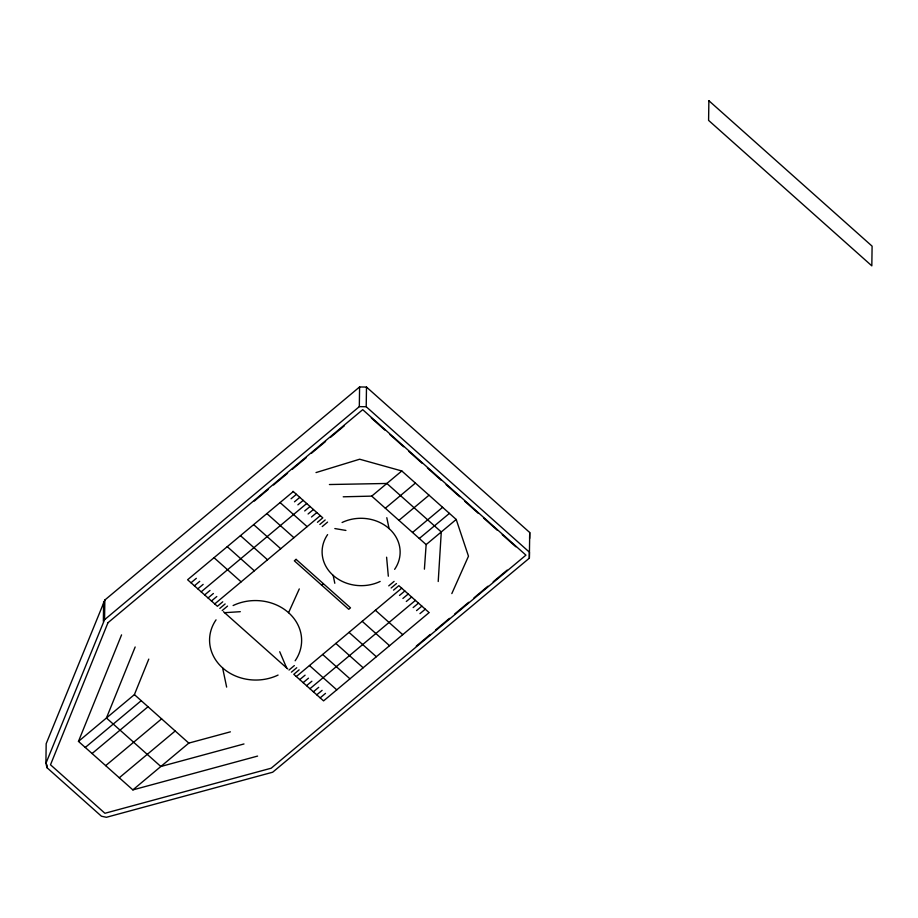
<?xml version="1.0" encoding="UTF-8"?>
<svg xmlns="http://www.w3.org/2000/svg" width="918" height="918" viewBox="0 0 918 918"><rect width="100%" height="100%" fill="white"/><g stroke="black" fill="none" stroke-linecap="round" stroke-linejoin="round"><path stroke-width="1.38" d="M45.9 763.386L46.175 743.706L104.836 600.028L359.592 386.96L366.489 387.063L529.72 532.52L529.353 558.167L272.669 772.222L106.396 817.295L101.416 816.205L47.013 767.712L45.9 763.386L104.56 619.707L359.317 406.64L366.213 406.743L529.445 552.211L529.353 558.167M47.013 767.712L47.047 764.901M103.355 621.337L103.631 601.657M104.56 619.707L104.836 600.028M359.317 406.64L359.592 386.96M366.213 406.743L366.489 387.063M529.629 538.476L529.72 532.52M438.219 581.507L441.283 531.958L456.212 519.462L429.016 495.181L401.809 470.968L359.661 459.218L316.01 472.575M424.403 569.16L426.147 544.592L441.283 531.958L386.868 483.465L329.401 484.532M257.591 756.088L132.88 789.893L78.466 741.4L121.566 634.866M135.164 646.983L106.442 718.014L160.845 766.496L243.981 743.959M78.466 741.4L134.407 694.616L148.773 659.113M451.828 593.59L468.478 556.193L456.212 519.462M295.148 660.776A46.026 39.738 0.8 0 0 288.573 612.696L299.291 588.908M401.74 588.163L296.319 676.555L323.572 700.882L429.131 612.581M254.332 501.056L268.32 489.351M273.564 484.968L287.552 473.275M292.349 469.259L306.337 457.554M311.581 453.171L325.569 441.478M330.365 437.461L344.353 425.768M291.075 498.772L296.411 494.32M191.001 582.781L196.337 578.317M294.471 501.813L299.807 497.349M194.398 585.81L199.734 581.346M297.88 504.843L303.204 500.379M197.806 588.84L203.142 584.376M201.168 591.835L306.704 503.512M304.696 510.947L310.032 506.484M204.657 594.921L209.993 590.458M308.092 513.977L313.428 509.513M208.065 597.951L213.389 593.487M311.5 517.006L316.825 512.554M211.461 600.98L216.797 596.516M214.732 603.929L320.313 515.618M317.444 522.308L322.78 517.844L320.382 515.709M222.741 601.818L217.405 606.282L215.007 604.147M319.843 524.442L325.179 519.978M219.804 608.416L225.139 603.952M322.229 526.576L327.565 522.112M222.202 610.55L227.538 606.087M343.217 496.799L371.733 496.122L401.809 470.968M85.271 747.459L141.211 700.686M385.342 508.228L415.406 483.075M92.075 753.529L148.005 706.745M105.673 765.646L161.614 718.863M321.541 585.064L323.297 583.596M429.016 495.215L398.94 520.345M119.283 777.764L175.212 730.98M412.549 532.463L442.614 507.321M132.88 789.882L188.821 743.098L230.384 731.841M388.75 585.868L394.086 581.404M289.009 670.048L294.345 665.584M391.148 588.002L396.484 583.538M291.408 672.183L296.744 667.719M393.535 590.136L398.871 585.673L428.683 612.214M299.13 669.853L293.794 674.317L296.193 676.451M399.491 595.438L404.827 590.974M299.75 679.618L305.086 675.166M402.887 598.467L408.223 594.015M303.147 682.648L308.482 678.195M406.295 601.497L411.62 597.044M306.555 685.677L311.879 681.225M309.951 688.718L415.429 600.372M413.146 607.578L418.482 603.115M313.371 691.793L318.707 687.33M416.542 610.608L421.878 606.144M316.767 694.823L322.103 690.359M419.951 613.637L425.286 609.173M320.175 697.852L325.5 693.388M416.279 646.123L430.267 634.43M435.511 630.046L449.487 618.342M454.731 613.958L468.719 602.265M473.963 597.882L487.94 586.189M493.184 581.794L507.172 570.101M293.29 491.543L187.605 579.751L214.858 604.01M419.296 538.476L449.418 513.38M224.577 612.696L240.309 611.686M334.841 528.561L345.914 530.432M371.32 417.988L384.917 430.117M390.024 434.662L403.622 446.779M408.728 451.323L422.326 463.452M427.421 467.996L441.03 480.114M446.125 484.658L459.734 496.787M464.829 501.331L478.439 513.449M483.534 517.993L497.143 530.122M502.238 534.666L515.847 546.784M371.733 496.122L426.147 544.592M293.003 491.291L320.233 515.583M280.082 502.559L307.117 526.645M375.382 610.263L402.738 634.671M266.874 513.587L293.921 537.684M362.197 621.314L389.542 645.698M253.655 524.614L280.724 548.735M240.447 535.642L267.517 559.773M349.012 632.376L376.346 656.726M227.239 546.669L254.32 570.812M335.839 643.426L363.161 667.776M322.654 654.477L349.965 678.815M214.02 557.696L241.124 581.851M309.469 665.527L336.768 689.843M223.487 611.721L287.713 668.889M134.407 694.616L188.81 743.11M279.715 651.723L286.623 667.914M386.799 517.695L389.083 528.584A39.015 33.691 0.8 0 1 394.637 569.344M327.6 534.609A39.015 33.691 0.8 0 0 333.154 575.368L334.806 583.274M222.615 667.914L226.643 687.1M386.604 557.203L388.325 576.206M233.115 605.547A46.026 39.738 0.8 0 1 288.573 612.696M278.074 675.063A46.026 39.738 0.8 0 1 222.626 667.914A46.026 39.738 0.8 0 1 216.04 619.845M342.081 522.503A39.015 33.691 0.8 0 1 389.083 528.584M380.155 581.45A39.015 33.691 0.8 0 1 333.154 575.368M708.868 100.705L708.593 120.384L871.825 265.853L872.1 246.162L708.868 100.705M107.957 622.737L50.501 764.786L104.916 813.279L271.189 768.205L525.945 555.138L362.713 409.669L107.957 622.737M296.089 559.36L294.334 560.818L348.748 609.3L350.492 607.842L296.089 559.36"/></g></svg>
